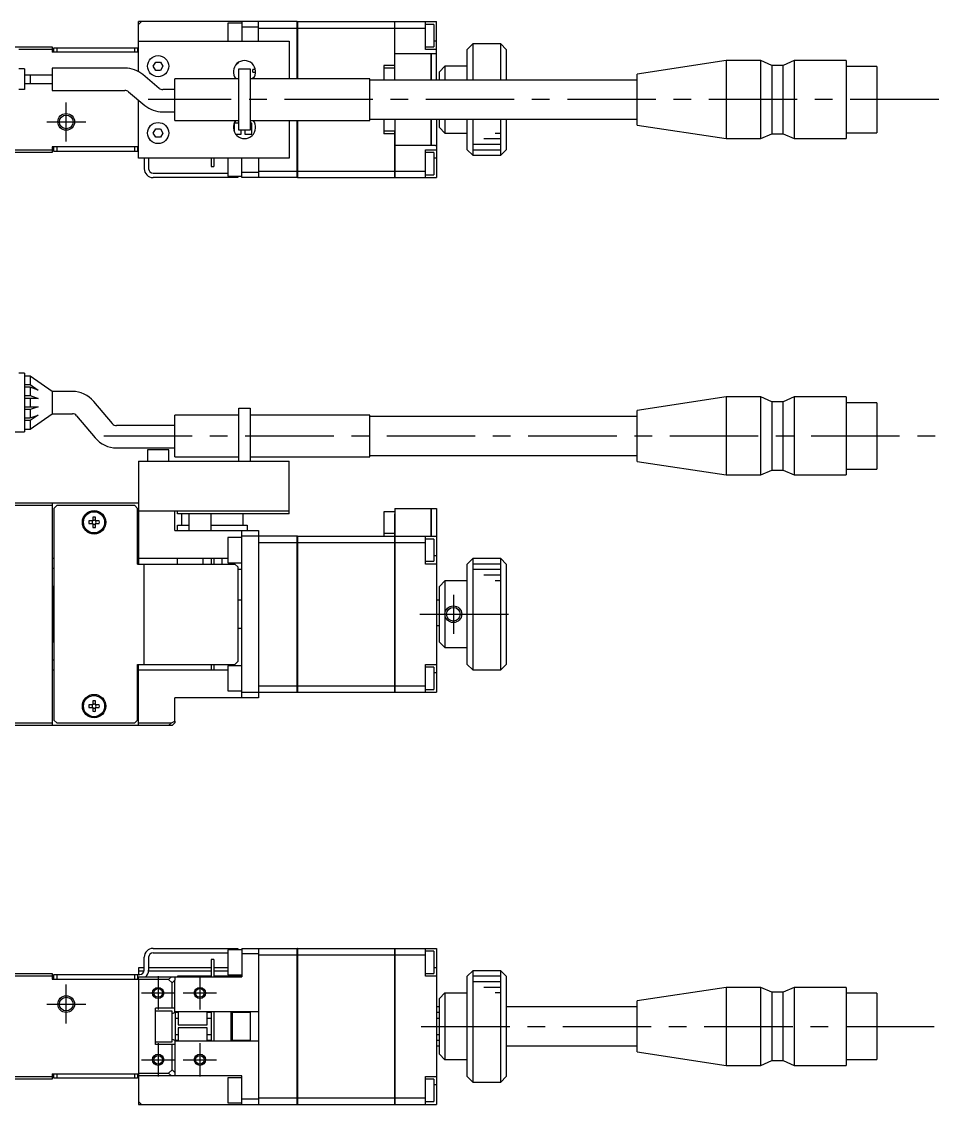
# Model space of a CAD drawing. Extents: x -1 to 721, y -8 to 204.
# Drawn here: x 192 to 356.8, y 10 to 204.4 of the extents above; entities that cross this region are included whole.
import ezdxf

# ---------------------------------------------------------------- set-up
doc = ezdxf.new("R2010")
doc.units = 0
doc.header["$LTSCALE"] = 0.5
doc.linetypes.add('CENTER', pattern=[50.8, 31.75, -6.35, 6.35, -6.35])
for name, color, linetype in [('MSM_CENTER', 1, 'CENTER'), ('MSM_CONTINUOUS', 7, 'CONTINUOUS'), ('MSM_NARROW', 5, 'CONTINUOUS')]:
    doc.layers.add(name, color=color, linetype=linetype)

msp = doc.modelspace()

# ---------------------------------------------------------------- linework, layer by layer
at = {"layer": 'MSM_CENTER'}
for p, q in [((200, 182.89), (200, 189.89)), ((356.64, 190.39), (214.74, 190.39)), ((196.5, 186.39), (203.5, 186.39)), ((206.75, 130), (356.75, 130)), ((269.5, 101.5), (269.5, 94.5)), ((263.5, 98), (281.5, 98)), ((200, 24.5), (200, 31.5)), ((216.5, 33), (216.5, 27)), ((224, 33), (224, 27)), ((213.5, 30), (219.5, 30)), ((221, 30), (227, 30)), ((196.5, 28), (203.5, 28)), ((263.75, 24), (356.75, 24)), ((216.5, 21), (216.5, 15)), ((224, 21), (224, 15)), ((213.5, 18), (219.5, 18)), ((221, 18), (227, 18))]:
    msp.add_line(p, q, dxfattribs=at)
at = {"layer": 'MSM_CONTINUOUS'}
for p, q in [((241.49, 204.39), (213, 204.39)), ((213, 203.89), (213.5, 204.39)), ((213, 195.4), (213, 204.39)), ((231.5, 204.14), (229, 204.14)), ((229, 204.14), (229, 200.89)), ((231.5, 204.39), (231.5, 200.89)), ((234.5, 200.89), (234.5, 204.39)), ((241.49, 194.14), (241.49, 204.39)), ((241.5, 204.38), (241.49, 204.38)), ((241.5, 204.39), (241.5, 194.14)), ((241.5, 204.39), (258.99, 204.39)), ((258.99, 196.04), (258.99, 204.39)), ((259, 204.38), (258.99, 204.38)), ((259, 204.39), (266.5, 204.39)), ((259, 193.89), (259, 204.39)), ((264.5, 199.39), (264.5, 204.39)), ((266.5, 193.89), (266.5, 204.39)), ((234.5, 203.39), (231.5, 203.39)), ((234.5, 203.23), (241.49, 203.23)), ((241.5, 203.23), (241.49, 203.23)), ((241.5, 203.23), (258.99, 203.23)), ((259, 203.23), (258.99, 203.23)), ((259, 203.23), (264.5, 203.23)), ((266, 203.89), (264.5, 203.89)), ((266, 203.89), (266, 199.89)), ((213, 200.89), (240, 200.89)), ((240, 200.89), (240, 194.14)), ((266.5, 200.89), (266, 200.89)), ((273, 200.39), (272, 199.39)), ((278, 200.39), (273, 200.39)), ((273, 200.39), (273, 193.89)), ((279, 199.39), (278, 200.39)), ((278, 193.89), (278, 200.39)), ((58.5, 199.89), (197.5, 199.89)), ((197.5, 199.39), (191.5, 199.39)), ((197.5, 199.89), (197.5, 198.89)), ((213, 198.89), (197.5, 198.89)), ((197.8, 199.69), (212.8, 199.69)), ((197.8, 198.89), (197.8, 199.69)), ((198.3, 199.69), (198.3, 198.89)), ((212.3, 198.89), (212.3, 199.69)), ((212.8, 199.69), (212.8, 198.89)), ((259, 198.64), (265.49, 198.64)), ((264.5, 199.89), (266, 199.89)), ((266.5, 199.39), (264.5, 199.39)), ((265.49, 193.89), (265.49, 198.64)), ((265.5, 198.63), (265.49, 198.63)), ((265.5, 198.64), (266.3, 198.64)), ((265.5, 198.64), (265.5, 193.89)), ((266.3, 198.62), (266.3, 198.64)), ((266.5, 198.62), (266.3, 198.62)), ((272, 193.89), (272, 199.39)), ((279, 199.39), (279, 193.89)), ((215.63, 196.39), (216.07, 197.14)), ((216.07, 195.64), (215.63, 196.39)), ((216.07, 197.14), (216.93, 197.14)), ((216.93, 197.14), (217.37, 196.39)), ((217.37, 196.39), (216.93, 195.64)), ((258.99, 196.54), (257, 196.54)), ((257, 196.54), (257, 193.89)), ((267, 195.39), (268, 196.39)), ((272, 196.39), (268, 196.39)), ((268, 196.39), (268, 193.89)), ((318.5, 197.39), (302.5, 194.96)), ((324.7, 197.39), (318.5, 197.39)), ((318.5, 197.39), (318.5, 183.39)), ((326.7, 196.54), (324.7, 197.39)), ((324.7, 183.39), (324.7, 197.39)), ((328.7, 196.54), (326.7, 196.54)), ((326.7, 196.54), (326.7, 184.24)), ((330.7, 197.39), (328.7, 196.54)), ((328.7, 184.24), (328.7, 196.54)), ((340, 197.39), (330.7, 197.39)), ((330.7, 197.39), (330.7, 183.39)), ((340, 197.39), (340, 183.39)), ((345.5, 196.34), (340, 196.34)), ((345.5, 196.34), (345.5, 184.44)), ((192.5, 195.89), (191.5, 195.89)), ((192.5, 195.89), (192.5, 192.19)), ((197.5, 194.79), (192.5, 194.79)), ((193.5, 194.79), (193.5, 193.29)), ((210.55, 196.04), (197.5, 196.04)), ((197.5, 196.04), (197.5, 192.04)), ((216.69, 192.41), (213.76, 194.87)), ((216.93, 195.64), (216.07, 195.64)), ((231, 195.89), (233, 195.89)), ((231, 184.89), (231, 195.89)), ((233, 195.89), (233, 184.89)), ((233.95, 195.81), (233.5, 195.81)), ((233.5, 195.31), (233.5, 195.81)), ((233.5, 195.31), (234, 195.31)), ((259, 196.04), (257, 196.04)), ((267, 193.89), (267, 195.39)), ((302.5, 185.82), (302.5, 194.96)), ((192.5, 193.29), (197.5, 193.29)), ((231, 194.14), (219.5, 194.14)), ((219.5, 186.64), (219.5, 194.14)), ((254.5, 194.14), (233, 194.14)), ((233.69, 194.31), (233.5, 194.31)), ((233.5, 194.14), (233.5, 194.31)), ((254.5, 186.64), (254.5, 194.14)), ((302.5, 193.89), (254.5, 193.89)), ((192.5, 192.19), (191.5, 192.19)), ((197.5, 192.04), (210.55, 192.04)), ((211.19, 191.8), (214.12, 189.35)), ((219.5, 192.18), (217.33, 192.18)), ((213, 179.89), (213, 190.29)), ((217.33, 188.18), (219.5, 188.18)), ((219.5, 186.64), (231, 186.64)), ((233, 186.64), (254.5, 186.64)), ((240, 186.64), (240, 179.89)), ((241.49, 176.39), (241.49, 186.64)), ((241.5, 186.64), (241.5, 176.39)), ((254.5, 186.89), (302.5, 186.89)), ((257, 186.89), (257, 184.23)), ((259, 186.89), (259, 176.39)), ((265.49, 182.14), (265.49, 186.89)), ((265.5, 186.89), (265.5, 182.14)), ((266.5, 186.89), (266.5, 176.39)), ((267, 185.39), (267, 186.89)), ((268, 186.89), (268, 184.39)), ((272, 181.39), (272, 186.89)), ((273, 186.89), (273, 180.39)), ((278, 180.39), (278, 186.89)), ((279, 186.89), (279, 181.39)), ((215.63, 184.39), (216.07, 185.14)), ((216.07, 185.14), (216.93, 185.14)), ((216.93, 185.14), (217.37, 184.39)), ((231, 186.16), (230.17, 186.16)), ((230.17, 186.16), (230.17, 184.59)), ((233, 184.89), (231, 184.89)), ((231.42, 184.16), (231.42, 184.89)), ((232.07, 184.89), (232.07, 184.16)), ((233.32, 186.16), (233, 186.16)), ((233.32, 184.16), (233.32, 186.16)), ((259, 184.73), (257, 184.73)), ((258.99, 176.39), (258.99, 184.73)), ((268, 184.39), (267, 185.39)), ((302.5, 185.82), (318.5, 183.39)), ((216.07, 183.64), (215.63, 184.39)), ((216.93, 183.64), (216.07, 183.64)), ((217.37, 184.39), (216.93, 183.64)), ((230.42, 184.16), (231.42, 184.16)), ((232.07, 184.16), (233.32, 184.16)), ((258.99, 184.23), (257, 184.23)), ((268, 184.39), (272, 184.39)), ((318.5, 183.39), (324.7, 183.39)), ((324.7, 183.39), (326.7, 184.24)), ((326.7, 184.24), (328.7, 184.24)), ((328.7, 184.24), (330.7, 183.39)), ((330.7, 183.39), (340, 183.39)), ((340, 184.44), (345.5, 184.44)), ((197.5, 180.89), (184.5, 180.89)), ((184.61, 181.39), (197.5, 181.39)), ((197.5, 181.89), (197.5, 180.89)), ((213, 181.89), (197.5, 181.89)), ((197.8, 181.09), (197.8, 181.89)), ((213, 181.09), (197.8, 181.09)), ((198.3, 181.89), (198.3, 181.09)), ((212.3, 181.09), (212.3, 181.89)), ((212.8, 181.89), (212.8, 181.09)), ((265.49, 182.14), (259, 182.14)), ((264.5, 176.39), (264.5, 181.39)), ((264.5, 181.39), (266.5, 181.39)), ((266, 180.89), (264.5, 180.89)), ((265.5, 182.15), (265.49, 182.15)), ((266.3, 182.14), (265.5, 182.14)), ((266, 180.89), (266, 176.89)), ((266.3, 182.14), (266.3, 182.16)), ((266.3, 182.16), (266.5, 182.16)), ((272, 181.39), (273, 180.39)), ((278, 180.39), (279, 181.39)), ((240, 179.89), (213, 179.89)), ((214, 179.89), (214, 177.99)), ((214.8, 179.89), (214.8, 177.99)), ((226, 179.89), (226, 178.39)), ((226.5, 179.89), (226.5, 178.39)), ((229, 179.89), (229, 176.64)), ((231.5, 176.39), (231.5, 179.89)), ((234.5, 179.89), (234.5, 176.39)), ((266.5, 179.89), (266, 179.89)), ((273, 180.39), (278, 180.39)), ((215.6, 177.19), (229, 177.19)), ((226, 178.39), (226.5, 178.39)), ((231.5, 177.39), (234.5, 177.39)), ((234.5, 177.54), (241.49, 177.54)), ((241.5, 177.55), (241.49, 177.55)), ((241.5, 177.54), (258.99, 177.54)), ((259, 177.55), (258.99, 177.55)), ((259, 177.54), (264.5, 177.54)), ((230.8, 176.39), (215.6, 176.39)), ((229, 176.64), (231.5, 176.64)), ((230.3, 176.39), (230.3, 176.64)), ((230.8, 176.64), (230.8, 176.39)), ((241.49, 176.39), (231.5, 176.39)), ((241.5, 176.4), (241.49, 176.4)), ((241.5, 176.39), (258.99, 176.39)), ((259, 176.4), (258.99, 176.4)), ((259, 176.39), (266.5, 176.39)), ((264.5, 176.89), (266, 176.89)), ((192.5, 141.25), (191.5, 141.25)), ((192.5, 141.25), (192.5, 130.75)), ((193.5, 140.75), (192.5, 140.75)), ((197.5, 138), (193.5, 140.75)), ((193.5, 140.75), (193.5, 139.25)), ((192.5, 139.25), (193.5, 139.25)), ((193.5, 138.75), (192.5, 138.75)), ((193.5, 139.25), (194.95, 138.25)), ((194.95, 138.25), (193.5, 138.75)), ((193.5, 138.75), (193.5, 137.25)), ((192.5, 137.25), (193.5, 137.25)), ((194.95, 136.75), (192.5, 136.75)), ((193.5, 137.25), (194.95, 136.75)), ((193.5, 136.75), (193.5, 135.25)), ((201.1, 138), (197.5, 138)), ((197.5, 138), (197.5, 134)), ((208.28, 132.23), (204.93, 136.21)), ((318.5, 137), (302.5, 134.57)), ((324.7, 137), (318.5, 137)), ((318.5, 137), (318.5, 123)), ((326.7, 136.15), (324.7, 137)), ((324.7, 123), (324.7, 137)), ((328.7, 136.15), (326.7, 136.15)), ((326.7, 136.15), (326.7, 123.85)), ((330.7, 137), (328.7, 136.15)), ((328.7, 123.85), (328.7, 136.15)), ((340, 137), (330.7, 137)), ((330.7, 137), (330.7, 123)), ((340, 137), (340, 123)), ((192.5, 135.25), (194.95, 135.25)), ((193.5, 134.75), (192.5, 134.75)), ((194.95, 135.25), (193.5, 134.75)), ((193.5, 134.75), (193.5, 133.25)), ((231, 135), (233, 135)), ((231, 125.5), (231, 135)), ((233, 135), (233, 125.5)), ((302.5, 125.43), (302.5, 134.57)), ((345.5, 135.95), (340, 135.95)), ((345.5, 135.95), (345.5, 124.05)), ((192.5, 133.25), (193.5, 133.25)), ((193.5, 132.75), (192.5, 132.75)), ((193.5, 131.25), (197.5, 134)), ((194.95, 133.75), (193.5, 132.75)), ((193.5, 133.25), (194.95, 133.75)), ((193.5, 132.75), (193.5, 131.25)), ((197.5, 134), (201.1, 134)), ((201.87, 133.64), (205.21, 129.66)), ((231, 133.75), (219.5, 133.75)), ((219.5, 126.25), (219.5, 133.75)), ((254.5, 133.75), (233, 133.75)), ((254.5, 126.25), (254.5, 133.75)), ((302.5, 133.5), (254.5, 133.5)), ((190.5, 130.75), (192.5, 130.75)), ((192.5, 131.25), (193.5, 131.25)), ((219.5, 131.87), (209.04, 131.87)), ((209.04, 127.87), (219.5, 127.87)), ((214.6, 127.5), (214.6, 125.5)), ((218.4, 127.5), (214.6, 127.5)), ((218.4, 125.5), (218.4, 127.5)), ((254.5, 126.5), (302.5, 126.5)), ((213, 125.5), (213, 107)), ((213, 125.5), (240, 125.5)), ((219.5, 126.25), (231, 126.25)), ((233, 126.25), (254.5, 126.25)), ((240, 116), (240, 125.5)), ((302.5, 125.43), (318.5, 123)), ((318.5, 123), (324.7, 123)), ((324.7, 123), (326.7, 123.85)), ((326.7, 123.85), (328.7, 123.85)), ((328.7, 123.85), (330.7, 123)), ((330.7, 123), (340, 123)), ((340, 124.05), (345.5, 124.05)), ((184, 118), (213, 118)), ((197.5, 117.5), (185.11, 117.5)), ((197.5, 118), (197.5, 78)), ((198.3, 117.5), (197.8, 117)), ((197.8, 117), (197.8, 79)), ((212.3, 117.5), (198.3, 117.5)), ((212.8, 117), (212.3, 117.5)), ((212.8, 107), (212.8, 117)), ((259, 117), (265.49, 117)), ((259, 117), (259, 84)), ((265.49, 112), (265.49, 117)), ((265.5, 116.99), (265.49, 116.99)), ((265.5, 117), (266.5, 117)), ((265.5, 117), (265.5, 112)), ((266.5, 117), (266.5, 84)), ((204.76, 114.74), (204.08, 114.74)), ((204.76, 115.42), (204.76, 114.74)), ((205.24, 114.74), (205.24, 115.42)), ((205.92, 114.74), (205.24, 114.74)), ((240, 116.5), (213, 116.5)), ((219.5, 113), (219.5, 116.5)), ((220, 116), (220, 116.5)), ((240, 116), (220, 116)), ((220.75, 114), (220.75, 116)), ((222, 116), (222, 113)), ((226, 113), (226, 116)), ((231.75, 114), (231.75, 116)), ((259, 116.4), (257, 116.4)), ((257, 116.4), (257, 112)), ((258.99, 116), (259, 116)), ((258.99, 84), (258.99, 116)), ((204.08, 114.26), (204.76, 114.26)), ((204.76, 114.26), (204.76, 113.58)), ((205.24, 113.58), (205.24, 114.26)), ((205.24, 114.26), (205.92, 114.26)), ((219.5, 113), (234.5, 113)), ((220, 114), (222, 114)), ((220, 113), (220, 114)), ((226, 114), (232.5, 114)), ((231.5, 83), (231.5, 113)), ((232.5, 114), (232.5, 113)), ((234.5, 113), (234.5, 83)), ((231.5, 111.75), (229, 111.75)), ((229, 111.75), (229, 107.25)), ((241.49, 112), (231.5, 112)), ((234.5, 110.85), (241.49, 110.85)), ((241.49, 84), (241.49, 112)), ((241.5, 111.99), (241.49, 111.99)), ((241.5, 110.84), (241.49, 110.84)), ((241.5, 112), (241.5, 84)), ((241.5, 112), (258.99, 112)), ((241.5, 110.85), (258.99, 110.85)), ((258.99, 112.5), (257, 112.5)), ((259, 111.99), (258.99, 111.99)), ((259, 110.84), (258.99, 110.84)), ((259, 112), (266.5, 112)), ((259, 110.85), (264.5, 110.85)), ((264.5, 107), (264.5, 112)), ((266, 111.5), (264.5, 111.5)), ((266, 111.5), (266, 107.5)), ((197.8, 108), (197.5, 108)), ((229, 108), (212.8, 108)), ((212.8, 107), (230.3, 107)), ((214, 89), (214, 107)), ((220, 107), (220, 108)), ((224.5, 108), (224.5, 107)), ((226, 108), (226, 107)), ((226.5, 108), (226.5, 107)), ((228, 107), (228, 108)), ((229, 107.25), (231.5, 107.25)), ((230.8, 106.5), (230.3, 107)), ((264.5, 107.5), (266, 107.5)), ((266.5, 107), (264.5, 107)), ((266.5, 108.5), (266, 108.5)), ((273, 108), (272, 107)), ((272, 89), (272, 107)), ((278, 108), (273, 108)), ((273, 108), (273, 88)), ((279, 107), (278, 108)), ((278, 88), (278, 108)), ((279, 107), (279, 89)), ((197.5, 106.25), (197.8, 106.25)), ((230.8, 106.5), (230.8, 89.5)), ((231.5, 106), (230.8, 106)), ((267, 103), (268, 104)), ((272, 104), (268, 104)), ((268, 104), (268, 92)), ((197.7, 103), (197.5, 102.8)), ((197.8, 103), (197.7, 103)), ((197.7, 103), (197.7, 93)), ((267, 93), (267, 103)), ((231.5, 100.5), (230.8, 100.5)), ((267, 100.5), (266.5, 100.5)), ((230.8, 95.5), (231.5, 95.5)), ((266.5, 96), (267, 96)), ((197.5, 93.2), (197.7, 93)), ((197.7, 93), (197.8, 93)), ((268, 92), (267, 93)), ((268, 92), (272, 92)), ((197.8, 89.75), (197.5, 89.75)), ((230.3, 89), (230.8, 89.5)), ((197.5, 88), (197.8, 88)), ((212.8, 89), (230.3, 89)), ((212.8, 79), (212.8, 89)), ((212.8, 88), (229, 88)), ((213, 78), (213, 89)), ((226, 89), (226, 88)), ((226.5, 89), (226.5, 88)), ((231.5, 88.75), (229, 88.75)), ((229, 88.75), (229, 84.25)), ((264.5, 84), (264.5, 89)), ((264.5, 89), (266.5, 89)), ((266, 88.5), (264.5, 88.5)), ((266, 88.5), (266, 84.5)), ((266.5, 87.5), (266, 87.5)), ((272, 89), (273, 88)), ((273, 88), (278, 88)), ((278, 88), (279, 89)), ((229, 84.25), (231.5, 84.25)), ((231.5, 84), (241.49, 84)), ((234.5, 85.15), (241.49, 85.15)), ((241.5, 85.16), (241.49, 85.16)), ((241.5, 84.01), (241.49, 84.01)), ((241.5, 85.15), (258.99, 85.15)), ((241.5, 84), (258.99, 84)), ((259, 85.16), (258.99, 85.16)), ((259, 84.01), (258.99, 84.01)), ((259, 85.15), (264.5, 85.15)), ((259, 84), (266.5, 84)), ((264.5, 84.5), (266, 84.5)), ((204.76, 81.74), (204.08, 81.74)), ((204.76, 82.42), (204.76, 81.74)), ((205.24, 81.74), (205.24, 82.42)), ((205.92, 81.74), (205.24, 81.74)), ((234.5, 83), (219.5, 83)), ((219.5, 78.81), (219.5, 83)), ((204.08, 81.26), (204.76, 81.26)), ((204.76, 81.26), (204.76, 80.58)), ((205.24, 80.58), (205.24, 81.26)), ((205.24, 81.26), (205.92, 81.26)), ((219, 78), (184, 78)), ((185.11, 78.5), (197.5, 78.5)), ((197.8, 79), (198.3, 78.5)), ((198.3, 78.5), (212.3, 78.5)), ((212.3, 78.5), (212.8, 79)), ((213, 78.5), (218.89, 78.5)), ((218.39, 78), (218.89, 78.5)), ((218.89, 78.5), (219.5, 78.81)), ((219.5, 78.5), (219, 78)), ((219.5, 78.81), (219.5, 78.5)), ((215.6, 38), (230.8, 38)), ((215.6, 37.2), (229, 37.2)), ((231.5, 37.75), (229, 37.75)), ((229, 37.75), (229, 33.25)), ((230.3, 37.75), (230.3, 38)), ((230.8, 38), (230.8, 37.75)), ((231.5, 38), (241.49, 38)), ((231.5, 38), (231.5, 32.9)), ((234.5, 37), (231.5, 37)), ((234.5, 38), (234.5, 10)), ((241.49, 10), (241.49, 38)), ((241.5, 37.99), (241.49, 37.99)), ((241.5, 38), (241.5, 10)), ((241.5, 38), (258.99, 38)), ((258.99, 10), (258.99, 38)), ((259, 37.99), (258.99, 37.99)), ((259, 38), (259, 10)), ((259, 38), (266.5, 38)), ((264.5, 33), (264.5, 38)), ((266, 37.5), (264.5, 37.5)), ((266, 37.5), (266, 33.5)), ((266.5, 38), (266.5, 10)), ((214, 34.1), (214, 36.4)), ((214.8, 36.4), (214.8, 34.1)), ((226.5, 36), (226, 36)), ((226, 36), (226, 32.9)), ((226.5, 36), (226.5, 32.9)), ((234.5, 36.85), (241.49, 36.85)), ((241.5, 36.84), (241.49, 36.84)), ((241.5, 36.85), (258.99, 36.85)), ((259, 36.84), (258.99, 36.84)), ((259, 36.85), (264.5, 36.85)), ((184.5, 33.5), (197.5, 33.5)), ((197.5, 33.5), (197.5, 32.5)), ((197.8, 33.3), (213.2, 33.3)), ((197.8, 32.5), (197.8, 33.3)), ((198.3, 33.3), (198.3, 32.5)), ((212.3, 32.5), (212.3, 33.3)), ((212.8, 33.3), (212.8, 32.5)), ((213, 34.5), (213, 33.3)), ((214, 34.5), (213, 34.5)), ((213, 34), (213.99, 34)), ((226, 34.5), (214.8, 34.5)), ((214.8, 34), (226, 34)), ((229, 34.5), (226.5, 34.5)), ((226.5, 34), (229, 34)), ((229, 33.25), (231.5, 33.25)), ((264.5, 33.5), (266, 33.5)), ((266.5, 34.5), (266, 34.5)), ((273, 34), (272, 33)), ((278, 34), (273, 34)), ((273, 34), (273, 14)), ((279, 33), (278, 34)), ((278, 14), (278, 34)), ((197.5, 33), (184.61, 33)), ((197.5, 32.5), (213, 32.5)), ((213, 32.5), (213, 32.9)), ((213, 32.9), (231.5, 32.9)), ((213, 32.5), (213, 10)), ((218.39, 32.4), (213, 32.4)), ((218.39, 32.4), (218.89, 32.9)), ((219, 31.79), (218.39, 32.4)), ((219.5, 32.29), (219, 31.79)), ((219, 27.25), (219, 31.79)), ((219.5, 32.9), (219.5, 32.29)), ((219.5, 26.49), (219.5, 32.29)), ((220, 33), (220, 32.9)), ((226, 33), (220, 33)), ((231.5, 33), (226.5, 33)), ((266.5, 33), (264.5, 33)), ((272, 15), (272, 33)), ((279, 33), (279, 15)), ((268, 30), (267, 29)), ((268, 30), (272, 30)), ((268, 30), (268, 18)), ((318.5, 31), (302.5, 28.57)), ((324.7, 31), (318.5, 31)), ((318.5, 31), (318.5, 17)), ((326.7, 30.15), (324.7, 31)), ((324.7, 17), (324.7, 31)), ((328.7, 30.15), (326.7, 30.15)), ((326.7, 30.15), (326.7, 17.85)), ((330.7, 31), (328.7, 30.15)), ((328.7, 17.85), (328.7, 30.15)), ((340, 31), (330.7, 31)), ((330.7, 31), (330.7, 17)), ((340, 31), (340, 17)), ((345.5, 29.95), (340, 29.95)), ((345.5, 29.95), (345.5, 18.05)), ((216, 20.75), (216, 27.25)), ((219.5, 27.25), (216, 27.25)), ((267, 27.5), (266.5, 27.5)), ((267, 19), (267, 29)), ((302.5, 27.5), (279, 27.5)), ((302.5, 19.43), (302.5, 28.57)), ((219, 26.75), (216, 26.75)), ((219, 21.25), (219, 26.75)), ((219.5, 26.49), (219, 26.28)), ((234.5, 26.6), (219.5, 26.6)), ((219.6, 21.4), (219.6, 26.6)), ((220.1, 26.5), (219.6, 26.5)), ((219.6, 25.5), (220.1, 25.5)), ((220, 26.6), (220, 26.5)), ((220.1, 26.6), (220.1, 24.25)), ((225.3, 24.25), (225.3, 26.6)), ((226, 26.5), (225.3, 26.5)), ((225.3, 25.5), (226, 25.5)), ((226, 26.6), (226, 21.4)), ((226.5, 26.6), (226.5, 21.4)), ((229.6, 21.4), (229.6, 26.6)), ((229.8, 26.6), (229.8, 21.4)), ((233, 26.5), (229.8, 26.5)), ((233, 26.6), (233, 21.4)), ((267, 26.5), (266.5, 26.5)), ((266.5, 25.5), (267, 25.5)), ((220.1, 24.25), (225.3, 24.25)), ((220.1, 23.75), (220.1, 21.4)), ((225.3, 23.75), (220.1, 23.75)), ((225.3, 21.4), (225.3, 23.75)), ((219, 21.72), (219.5, 21.51)), ((219.5, 21.51), (219.5, 15.71)), ((219.5, 21.4), (234.5, 21.4)), ((220.1, 22.5), (219.6, 22.5)), ((219.6, 21.5), (220.1, 21.5)), ((220, 21.5), (220, 21.4)), ((226, 22.5), (225.3, 22.5)), ((225.3, 21.5), (226, 21.5)), ((229.8, 21.5), (233, 21.5)), ((267, 22.5), (266.5, 22.5)), ((266.5, 21.5), (267, 21.5)), ((216, 21.25), (219, 21.25)), ((219.5, 20.75), (216, 20.75)), ((219, 16.21), (219, 20.75)), ((266.5, 20.5), (267, 20.5)), ((279, 20.5), (302.5, 20.5)), ((267, 19), (268, 18)), ((272, 18), (268, 18)), ((302.5, 19.43), (318.5, 17)), ((324.7, 17), (326.7, 17.85)), ((326.7, 17.85), (328.7, 17.85)), ((328.7, 17.85), (330.7, 17)), ((340, 18.05), (345.5, 18.05)), ((213, 15.6), (218.39, 15.6)), ((218.39, 15.6), (219, 16.21)), ((218.89, 15.1), (218.39, 15.6)), ((219, 16.21), (219.5, 15.71)), ((219.5, 15.71), (219.5, 15.1)), ((318.5, 17), (324.7, 17)), ((330.7, 17), (340, 17)), ((184, 15), (197.5, 15)), ((197.5, 14.5), (184, 14.5)), ((197.5, 15.5), (197.5, 14.5)), ((197.5, 15.5), (213, 15.5)), ((197.8, 14.7), (197.8, 15.5)), ((212.8, 14.7), (197.8, 14.7)), ((198.3, 15.5), (198.3, 14.7)), ((212.3, 14.7), (212.3, 15.5)), ((212.8, 15.5), (212.8, 14.7)), ((231.5, 15.1), (213, 15.1)), ((231.5, 14.75), (229, 14.75)), ((229, 14.75), (229, 10.25)), ((231.5, 10), (231.5, 15.1)), ((264.5, 10), (264.5, 15)), ((264.5, 15), (266.5, 15)), ((266, 14.5), (264.5, 14.5)), ((266, 14.5), (266, 10.5)), ((272, 15), (273, 14)), ((273, 14), (278, 14)), ((278, 14), (279, 15)), ((266.5, 13.5), (266, 13.5)), ((213.5, 10), (213, 10.5)), ((213, 10), (241.49, 10)), ((229, 10.25), (231.5, 10.25)), ((231.5, 11), (234.5, 11)), ((234.5, 11.15), (241.49, 11.15)), ((241.5, 11.16), (241.49, 11.16)), ((241.5, 10.01), (241.49, 10.01)), ((241.5, 11.15), (258.99, 11.15)), ((241.5, 10), (258.99, 10)), ((259, 11.16), (258.99, 11.16)), ((259, 10.01), (258.99, 10.01)), ((259, 11.15), (264.5, 11.15)), ((259, 10), (266.5, 10)), ((264.5, 10.5), (266, 10.5))]:
    msp.add_line(p, q, dxfattribs=at)
for centre, radius in [((216.5, 196.39), 1.9), ((200, 186.39), 1.23), ((216.5, 184.39), 1.9), ((205, 114.5), 2.1), ((205, 114.5), 1.9), ((269.5, 98), 1.23), ((205, 81.5), 2.1), ((205, 81.5), 1.9), ((200, 28), 1.23), ((216.5, 30), 0.783), ((224, 30), 0.783), ((216.5, 18), 0.783), ((224, 18), 0.783)]:
    msp.add_circle(centre, radius, dxfattribs=at)
for centre, radius, start, end in [((232, 195.39), 2, 321.3178, 218.6822), ((230.7, 197.05), 0.2, 255.0734, 0.8074), ((210.55, 191.04), 5, 50, 90), ((210.55, 191.04), 1, 50, 90), ((217.33, 193.18), 1, 230, 270), ((217.33, 193.18), 5, 230, 270), ((232, 185.39), 2, 141.3178, 38.6822), ((215.6, 177.99), 1.6, 180, 270), ((215.6, 177.99), 0.8, 180, 270), ((201.1, 133), 5, 40, 90), ((201.1, 133), 1, 40, 90), ((209.04, 132.87), 1, 220, 270), ((209.04, 132.87), 5, 220, 270), ((205, 114.5), 0.95, 165.3667, 194.6333), ((205, 114.5), 0.365, 138.8496, 221.1504), ((205, 114.5), 0.95, 75.3667, 104.6333), ((205, 114.5), 0.365, 48.8496, 131.1504), ((205, 114.5), 0.365, 318.8496, 41.1504), ((205, 114.5), 0.95, 345.3667, 14.6333), ((205, 114.5), 0.365, 228.8496, 311.1504), ((205, 114.5), 0.95, 255.3667, 284.6333), ((205, 81.5), 0.95, 165.3667, 194.6333), ((205, 81.5), 0.365, 138.8496, 221.1504), ((205, 81.5), 0.95, 75.3667, 104.6333), ((205, 81.5), 0.365, 48.8496, 131.1504), ((205, 81.5), 0.365, 318.8496, 41.1504), ((205, 81.5), 0.95, 345.3667, 14.6333), ((205, 81.5), 0.365, 228.8496, 311.1504), ((205, 81.5), 0.95, 255.3667, 284.6333), ((215.6, 36.4), 1.6, 90, 180), ((215.6, 36.4), 0.8, 90, 180), ((213.2, 34.1), 0.8, 270, 0), ((213.2, 34.1), 1.6, 311.4097, 0)]:
    msp.add_arc(centre, radius, start, end, dxfattribs=at)
at = {"layer": 'MSM_NARROW'}
for p, q in [((275, 183.39), (278, 183.39)), ((277, 184.39), (278, 184.39)), ((273, 182.39), (278, 182.39)), ((273, 181.39), (278, 181.39)), ((278, 107), (273, 107)), ((278, 106), (273, 106)), ((278, 105), (275, 105)), ((278, 104), (277, 104)), ((278, 33), (273, 33)), ((278, 32), (273, 32)), ((278, 31), (275, 31)), ((278, 30), (277, 30))]:
    msp.add_line(p, q, dxfattribs=at)
for centre, radius in [((200, 186.39), 1.5), ((269.5, 98), 1.5), ((200, 28), 1.5), ((216.5, 30), 1), ((224, 30), 1), ((216.5, 18), 1), ((224, 18), 1)]:
    msp.add_circle(centre, radius, dxfattribs=at)

doc.saveas('drawing.dxf')
